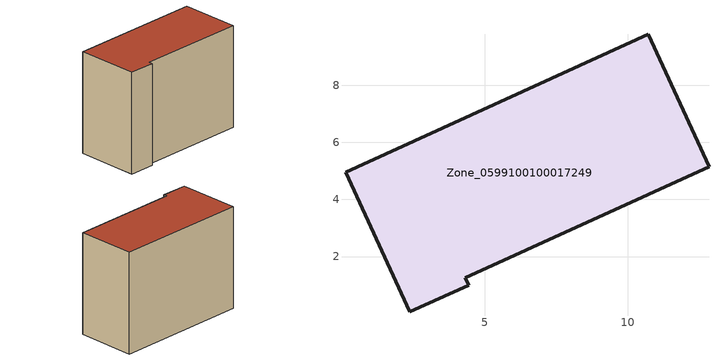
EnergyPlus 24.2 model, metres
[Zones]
Zone_0599100100017249
 floor ground (C_G): 2.37,0.06 0.11,4.95 10.73,9.79 12.85,5.15 4.31,1.25 4.42,1 z0
 wall outside (C_F): 0.11,4.95 2.37,0.06 4.42,1 4.31,1.25 12.85,5.15 10.73,9.79 0.11,4.95 z0:8.84
 roof outside (C_R): 10.73,9.79 0.11,4.95 2.37,0.06 4.42,1 4.31,1.25 12.85,5.15 z8.84
[BUILDING]
Pand.0599100100017249: North Axis=0; Terrain=City; Loads Convergence Tolerance Value=0.04; Temperature Convergence Tolerance Value=0.4; Solar Distribution=FullExterior; Maximum Number of Warmup Days=25; Minimum Number of Warmup Days=1
[Site:Location]
Rotterdam.The.Hague.AP_ZH_NLD Design_Conditions: Latitude=51.96; Longitude=4.45; Time Zone=1; Elevation=-4.5
[SITE:GROUNDTEMPERATURE:BUILDINGSURFACE]
18, 18, 18, 18, 18, 18, 18, 18, 18, 18, 18, 18
[MATERIAL] Thermal Absorptance=0.9; Solar Absorptance=0.7; Visible Absorptance=0.7
Name | Roughness | Thickness | Conductivity | Density | Specific Heat
G.TI.2015-2018 | MediumSmooth | 0.15 | 0.0428571 | 540 | 1210
F.TI.2015-2018 | Rough | 0.3 | 0.0666667 | 1920 | 840
R.TI.2015-2018 | MediumRough | 0.2 | 0.0333333 | 1500 | 1000
[CONSTRUCTION]
C_G: G.TI.2015-2018
C_F: F.TI.2015-2018
C_R: R.TI.2015-2018
[ZONE]
Zone_0599100100017249: Type=1; Multiplier=1; Ceiling Height=Autocalculate; Volume=Autocalculate; Floor Area=autocalculate; Part of Total Floor Area=Yes
[ZONEINFILTRATION:DESIGNFLOWRATE]
Infil_Zone_0599100100017249: Zone or ZoneList or Space or SpaceList=Zone_0599100100017249; Schedule=AlwaysOn; Design Flow Rate Calculation Method=Flow/Area; Flow Rate per Floor Area=0.0015; Constant Term Coefficient=1; Temperature Term Coefficient=0; Velocity Term Coefficient=0; Velocity Squared Term Coefficient=0
[HVACTEMPLATE:ZONE:IDEALLOADSAIRSYSTEM]
Zone_0599100100017249: Maximum Heating Supply Air Temperature=50; Minimum Cooling Supply Air Temperature=13; Maximum Heating Supply Air Humidity Ratio=0.0156; Minimum Cooling Supply Air Humidity Ratio=0.0077; Heating Limit=NoLimit; Cooling Limit=NoLimit; Dehumidification Control Type=ConstantSensibleHeatRatio; Cooling Sensible Heat Ratio=0.7; Dehumidification Setpoint=60; Humidification Control Type=None; Humidification Setpoint=30; Outdoor Air Method=None; Outdoor Air Flow Rate per Person=0.00944; Outdoor Air Flow Rate per Zone Floor Area=0; Outdoor Air Flow Rate per Zone=0; Demand Controlled Ventilation Type=None; Outdoor Air Economizer Type=NoEconomizer; Heat Recovery Type=None; Sensible Heat Recovery Effectiveness=0.7; Latent Heat Recovery Effectiveness=0.65
[ZONECONTROL:THERMOSTAT]
ThermostatControl_Zone_0599100100017249: Zone or ZoneList=Zone_0599100100017249; Control Type Schedule=DualSetpointControlType; Control 1=Thermostat_Zone_0599100100017249; Temperature Difference Between Cutout And Setpoint=0
[THERMOSTATSETPOINT:DUALSETPOINT]
Thermostat_Zone_0599100100017249: Heating Setpoint Temperature Schedule=HeatingSetpoint_Zone_0599100100017249; Cooling Setpoint Temperature Schedule=CoolingSetpoint_Zone_0599100100017249
[SCHEDULE:COMPACT]
HeatingSetpoint_Zone_0599100100017249: Through: 12/31, For: AllDays, Until: 24:00, 21
CoolingSetpoint_Zone_0599100100017249: Through: 12/31, For: AllDays, Until: 24:00, 24
DualSetpointControlType: Through: 12/31, For: AllDays, Until: 24:00, 4
AlwaysOn: Through: 12/31, For: AllDays, Until: 24:00, 1
